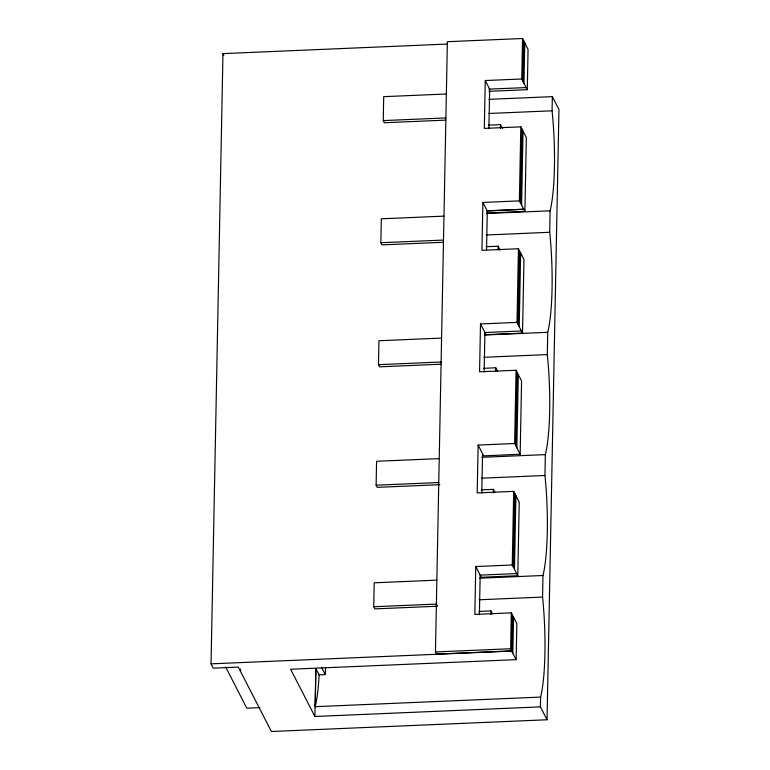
<?xml version="1.0" encoding="UTF-8"?>
<svg xmlns="http://www.w3.org/2000/svg" width="770" height="770" viewBox="0 0 770 770"><rect width="100%" height="100%" fill="white"/><g stroke="black" fill="none" stroke-linecap="round" stroke-linejoin="round"><path stroke-width="1.16" d="M447.274 44.063L222.963 53.611L211.038 663.856L213.242 668.148L238.296 667.09L271.396 731.5L547.037 719.767L540.415 706.889L314.901 716.485L290.617 669.246L516.141 659.649L511.732 651.064L512.435 614.999L511.328 612.853L474.83 614.402L475.764 566.537L512.262 564.988L517.787 575.719L481.279 577.279L475.764 566.537M240.5 671.382L240.548 669.053M314.901 716.485L315.825 668.678L319.117 674.857A82.891 14.033 87.6 0 1 315.19 706.677L540.607 697.081A82.891 14.033 87.6 0 0 542.561 597.077L542.985 575.498A82.891 14.033 87.6 0 0 544.939 475.485L545.353 454.608A82.891 14.033 87.6 0 0 547.306 354.595L547.74 332.303A82.891 14.033 87.6 0 0 549.693 232.29L550.117 210.797A82.891 14.033 87.6 0 0 552.071 110.793L552.35 96.645L488.767 99.349M315.19 706.677L315.941 668.678M437.485 606.231L374.846 608.897L373.739 606.75L374.21 582.813L436.85 580.147M439.863 484.686L377.223 487.352L376.116 485.206L376.588 461.278L439.227 458.612M441.037 364.21L379.572 366.828L378.474 364.682L378.936 340.744L441.585 338.088M443.424 242.271L381.958 244.879L380.852 242.733L381.323 218.805L443.963 216.139M445.811 120.12L384.346 122.738L383.239 120.592L383.71 96.664L446.35 93.998M511.732 650.891L436.552 654.096L435.454 651.94L447.38 41.696L522.551 38.5L524.755 42.793L523.966 83.275L527.286 89.676L488.834 91.312M478.132 445.06L483.647 455.878L520.154 454.242L514.639 443.51L478.132 445.06L477.198 492.925L513.696 491.366L519.221 502.184L517.787 575.719M480.499 323.949L486.014 334.681L522.522 333.131L516.997 322.389L480.499 323.949L479.566 371.804L516.064 370.255L521.588 380.996L520.154 454.242M486.457 213.02L524.899 211.384L519.375 200.874L482.877 202.433L481.943 250.289L518.441 248.739L523.966 259.471L522.522 333.131M523.966 83.275L521.762 78.983L485.254 80.532L484.32 128.398L520.828 126.848L526.343 137.58L524.899 211.384M479.402 614.614L480.172 575.132L516.68 573.573M481.779 493.147L482.549 453.732M484.147 372.025L484.917 332.534L521.425 330.985M486.525 250.317L487.294 211.019L482.877 202.433M488.902 128.58L489.672 89.127L485.254 80.532M490.923 614.518L490.99 610.928L478.988 611.438M493.3 492.944L493.368 489.354L481.365 489.864M495.678 371.381L495.745 367.791L483.743 368.301M498.055 249.807L498.123 246.217L486.12 246.727M500.423 128.234L500.5 124.644L488.498 125.154M512.435 614.999L513.542 617.145L512.839 653.037L510.625 648.744L511.328 612.853M512.262 564.988L513.696 491.366M514.639 443.51L516.064 370.255M516.997 322.389L518.441 248.739M519.375 200.874L520.828 126.848M521.762 78.983L522.551 38.5M513.369 567.134L514.803 493.522M515.746 445.657L517.171 372.401M518.114 324.536L519.548 250.885M520.481 203.02L521.935 128.994M522.869 81.129L523.658 40.82L528.066 49.405L527.286 89.676M514.476 569.28L515.91 495.668M516.843 447.803L518.277 374.547M519.211 326.682L520.655 253.032M521.588 205.167L523.032 131.141M526.179 87.568L488.931 89.118M516.141 659.649L516.843 623.585L513.542 617.145M540.415 706.889L540.607 697.081M547.037 719.767L558.962 109.523L552.35 96.645M488.671 113.488L552.071 110.793M383.239 120.592L445.888 117.925M486.553 210.816L523.802 209.238L487.294 211.019M486.717 213.502L550.117 210.797M486.293 234.994L549.693 232.29M380.852 242.733L443.501 240.067M484.34 334.998L547.74 332.303M483.906 357.299L547.306 354.595M378.474 364.682L441.114 362.016M481.953 457.303L545.353 454.608M481.539 478.189L544.939 475.485M376.116 485.206L438.765 482.54M479.585 578.193L542.985 575.498M479.171 599.772L542.561 597.077M373.739 606.75L436.388 604.084L437.119 605.509M435.454 651.94L510.625 648.744M211.038 663.856L511.732 651.064M319.117 674.857L325.267 674.597A82.891 14.033 87.6 0 0 325.566 667.398M259.942 707.62L246.823 708.179L225.677 667.041M500.5 124.644L502.463 128.465M498.123 246.217L500.086 250.038M495.745 367.791L497.709 371.602M493.368 489.354L494.841 492.222M222.963 53.611L223.839 55.334M490.99 610.928L492.463 613.796M321.446 667.166L325.267 674.597"/></g></svg>
